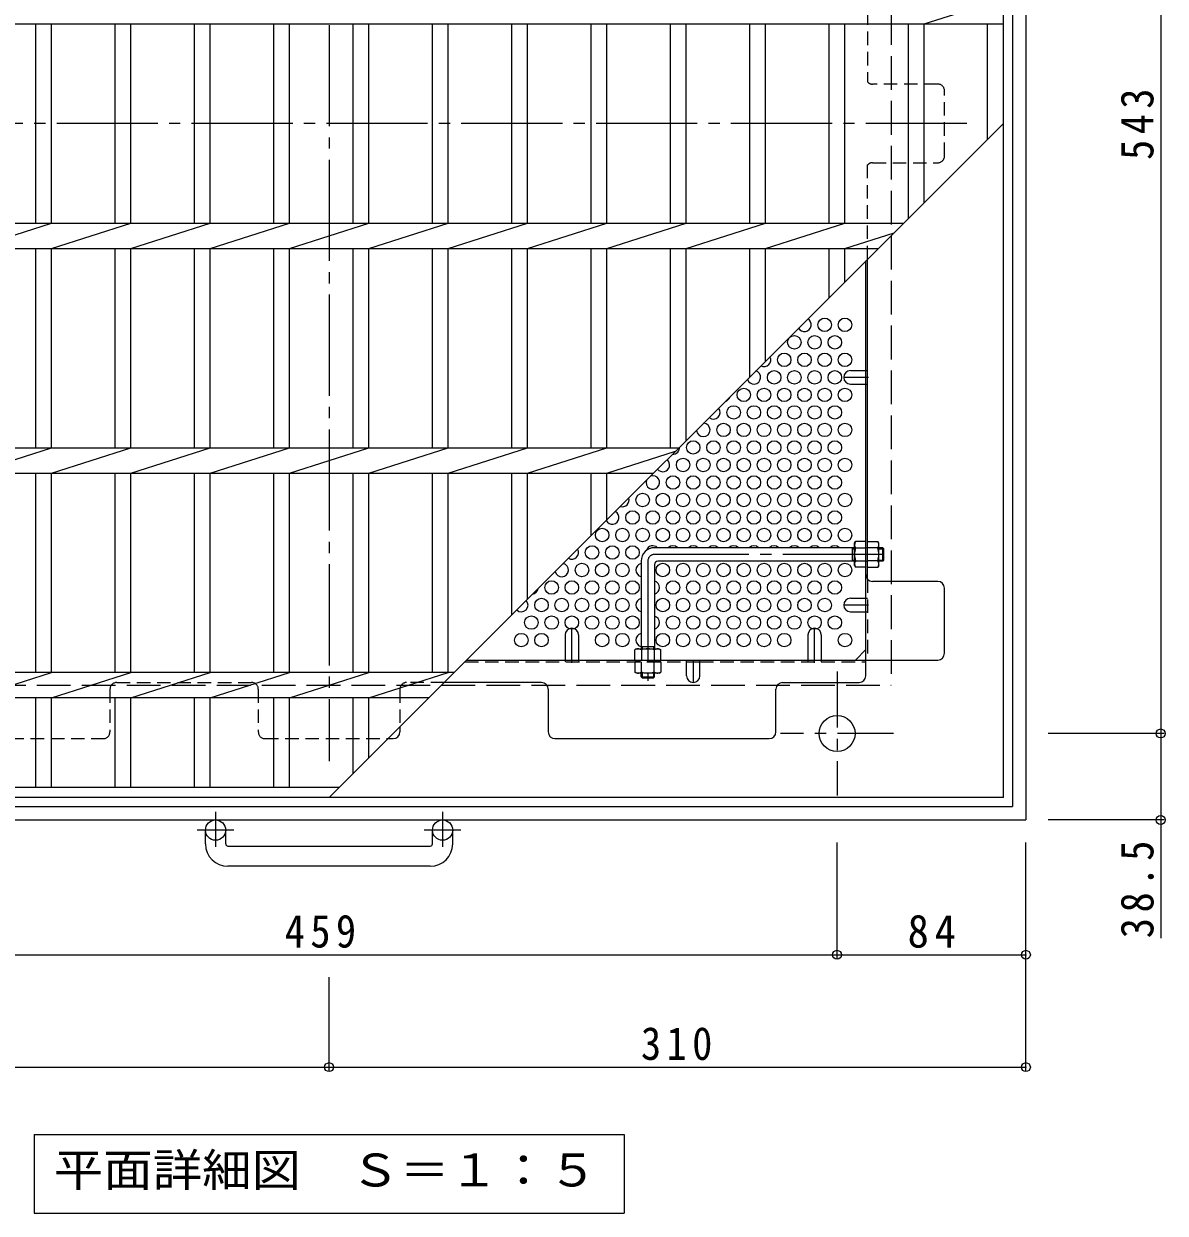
# Model space of a CAD drawing. Units: millimetres at full size, sheet at 1:5; details may follow other scales. Extents: x -1338 to 1343, y -985 to 942.
# Drawn here: x -773 to -266, y -31 to 499 of the extents above; entities that cross this region are included whole.
import ezdxf
from ezdxf.enums import TextEntityAlignment as Align

# ---------------------------------------------------------------- set-up
doc = ezdxf.new("R2010")
doc.units = ezdxf.units.MM
doc.header["$LTSCALE"] = 5
doc.header["$PDMODE"] = 32
doc.header["$PDSIZE"] = 4
for name, pattern in [('CHAIN1', [8, 5, -1, 1, -1]), ('CHAIN2', [12, 9, -1, 1, -1]), ('DASHED1', [1.8, 1.2, -0.6]), ('DASHED3', [4, 3, -1])]:
    doc.linetypes.add(name, pattern=pattern)
for name, color, linetype, lineweight in [('5-1', 3, 'Continuous', 9), ('5-2', 3, 'Continuous', 9), ('5-4', 7, 'Continuous', 9), ('5-5', 7, 'Continuous', 9), ('5-6', 2, 'Continuous', 9), ('5-7', 6, 'Continuous', 5), ('5-8', 2, 'Continuous', 9), ('5-B', 2, 'Continuous', 9)]:
    doc.layers.add(name, color=color, linetype=linetype, lineweight=lineweight)
doc.styles.add('ＭＳ ゴシック', font='')
doc.styles.get('ＭＳ ゴシック').set_extended_font_data('MS Gothic')

msp = doc.modelspace()

# ---------------------------------------------------------------- linework, layer by layer
at = {"layer": '5-1', "color": 2}
for p, q in [((-327.5, 764.373), (-327.5, 144.372)), ((-333.5, 758.372), (-333.5, 150.373)), ((-941.5, 150.373), (-333.5, 150.373)), ((-947.5, 144.372), (-327.5, 144.372)), ((-692.5, 133.771), (-692.5, 139.872)), ((-683.5, 133.771), (-683.5, 139.872)), ((-591.5, 133.771), (-591.5, 139.872)), ((-582.5, 133.771), (-582.5, 139.872)), ((-682.5, 132.771), (-592.5, 132.771)), ((-592.5, 123.771), (-682.5, 123.771))]:
    msp.add_line(p, q, dxfattribs=at)
at = {"layer": '5-1', "color": 2, "linetype": 'DASHED3'}
for p in [(-387.499, 704.373), (-887.5, 204.372)]:
    msp.add_line(p, (-387.499, 204.372), dxfattribs=at)
at = {"layer": '5-1'}
for p, q in [((-403.699, 265.569), (-492.699, 265.569)), ((-404.699, 259.569), (-404.699, 265.569)), ((-404.699, 265.069), (-403.699, 265.069)), ((-391.199, 265.569), (-392.899, 265.569)), ((-392.899, 265.069), (-390.699, 265.069)), ((-391.199, 259.569), (-391.199, 265.569)), ((-391.199, 265.569), (-390.699, 265.069)), ((-390.699, 260.069), (-390.699, 265.069)), ((-498.699, 259.569), (-498.699, 220.569)), ((-403.699, 259.569), (-491.199, 259.569)), ((-404.699, 260.069), (-403.699, 260.069)), ((-392.899, 260.069), (-390.699, 260.069)), ((-391.199, 259.569), (-392.899, 259.569)), ((-391.199, 259.569), (-390.699, 260.069)), ((-492.699, 258.069), (-492.699, 220.569)), ((-498.699, 221.569), (-492.699, 221.569)), ((-498.199, 221.569), (-498.199, 220.569)), ((-493.199, 221.569), (-493.199, 220.569))]:
    msp.add_line(p, q, dxfattribs=at)
at = {"layer": '5-1', "linetype": 'CHAIN2'}
for p, q in [((-495.699, 259.569), (-495.699, 206.336)), ((-390.699, 262.569), (-492.699, 262.569))]:
    msp.add_line(p, q, dxfattribs=at)
at = {"layer": '5-1', "linetype": 'DASHED1'}
for p, q in [((-498.699, 208.069), (-498.699, 209.769)), ((-498.699, 208.069), (-492.699, 208.069)), ((-498.699, 208.069), (-498.199, 207.569)), ((-498.199, 209.769), (-498.199, 207.569)), ((-498.199, 207.569), (-493.199, 207.569)), ((-493.199, 209.769), (-493.199, 207.569)), ((-492.699, 208.069), (-493.199, 207.569)), ((-492.699, 208.069), (-492.699, 209.769))]:
    msp.add_line(p, q, dxfattribs=at)
at = {"layer": '5-1', "color": 2, "linetype": 'CHAIN1'}
for p, q in [((-411.5, 210.508), (-411.5, 155.235)), ((-386.363, 182.871), (-436.637, 182.871)), ((-688, 147.978), (-688, 132.382)), ((-587, 147.978), (-587, 132.382)), ((-679.837, 139.872), (-696.244, 139.872)), ((-578.837, 139.872), (-595.244, 139.872))]:
    msp.add_line(p, q, dxfattribs=at)
at = {"layer": '5-1', "color": 2}
for centre, radius in [((-411.5, 182.871), 8), ((-688, 139.872), 4.5), ((-587, 139.872), 4.5)]:
    msp.add_circle(centre, radius, dxfattribs=at)
at = {"layer": '5-1'}
for centre, radius in [((-492.699, 259.569), 6), ((-491.199, 258.069), 1.5)]:
    msp.add_arc(centre, radius, 90, 180, dxfattribs=at)
at = {"layer": '5-1', "linetype": 'CHAIN2'}
msp.add_arc((-492.699, 259.569), 3, 90, 180, dxfattribs=at)
at = {"layer": '5-1', "color": 2}
for centre, radius, start, end in [((-682.5, 133.771), 10, 180, 270), ((-682.5, 133.771), 1, 180, 270), ((-592.5, 133.771), 10, 270, 0), ((-592.5, 133.771), 1, 270, 0)]:
    msp.add_arc(centre, radius, start, end, dxfattribs=at)
at = {"layer": '5-2'}
for p, q in [((-337.5, 154.372), (-337.5, 754.372)), ((-372.7, 498.722), (-337.5, 510.022)), ((-937.499, 498.722), (-337.5, 498.722)), ((-767.999, 410.022), (-767.999, 498.722)), ((-760.999, 410.022), (-760.999, 498.722)), ((-732.699, 410.022), (-732.699, 498.722)), ((-725.699, 410.022), (-725.699, 498.722)), ((-697.399, 410.022), (-697.399, 498.722)), ((-690.399, 410.022), (-690.399, 498.722)), ((-662.099, 410.022), (-662.099, 498.722)), ((-655.099, 410.022), (-655.099, 498.722)), ((-626.799, 410.022), (-626.799, 498.722)), ((-619.799, 410.022), (-619.799, 498.722)), ((-591.499, 410.022), (-591.499, 498.722)), ((-584.499, 410.022), (-584.499, 498.722)), ((-556.199, 410.022), (-556.199, 498.722)), ((-549.199, 410.022), (-549.199, 498.722)), ((-520.899, 410.022), (-520.899, 498.722)), ((-513.899, 410.022), (-513.899, 498.722)), ((-485.599, 410.022), (-485.599, 498.722)), ((-478.599, 410.022), (-478.599, 498.722)), ((-450.3, 410.022), (-450.3, 498.722)), ((-443.3, 410.022), (-443.3, 498.722)), ((-415, 410.022), (-415, 498.722)), ((-408, 410.022), (-408, 498.722)), ((-379.7, 412.172), (-379.7, 498.722)), ((-372.7, 419.172), (-372.7, 498.722)), ((-344.5, 447.372), (-344.5, 498.722)), ((-637.5, 154.372), (-337.5, 454.372)), ((-937.499, 410.022), (-381.849, 410.022)), ((-796.3, 398.723), (-760.999, 410.022)), ((-761, 398.723), (-725.7, 410.022)), ((-725.7, 398.723), (-690.4, 410.022)), ((-690.4, 398.723), (-655.1, 410.022)), ((-655.1, 398.723), (-619.8, 410.022)), ((-619.801, 398.723), (-584.501, 410.022)), ((-584.501, 398.723), (-549.201, 410.022)), ((-549.201, 398.723), (-513.901, 410.022)), ((-513.901, 398.723), (-478.601, 410.022)), ((-478.601, 398.723), (-443.301, 410.022)), ((-443.301, 398.723), (-408.001, 410.022)), ((-408.001, 398.723), (-386.156, 405.716)), ((-937.499, 398.722), (-393.15, 398.722)), ((-767.999, 310.023), (-767.999, 398.722)), ((-760.999, 310.023), (-760.999, 398.722)), ((-732.699, 310.023), (-732.699, 398.722)), ((-725.699, 310.023), (-725.699, 398.722)), ((-697.399, 310.023), (-697.399, 398.722)), ((-690.399, 310.023), (-690.399, 398.722)), ((-662.099, 310.023), (-662.099, 398.722)), ((-655.099, 310.023), (-655.099, 398.722)), ((-626.799, 310.023), (-626.799, 398.722)), ((-619.799, 310.023), (-619.799, 398.722)), ((-591.499, 310.023), (-591.499, 398.722)), ((-584.499, 310.023), (-584.499, 398.722)), ((-556.199, 310.023), (-556.199, 398.722)), ((-549.199, 310.023), (-549.199, 398.722)), ((-520.899, 310.023), (-520.899, 398.722)), ((-513.899, 310.023), (-513.899, 398.722)), ((-485.599, 310.023), (-485.599, 398.722)), ((-478.599, 313.272), (-478.599, 398.722)), ((-450.3, 341.572), (-450.3, 398.722)), ((-443.3, 348.572), (-443.3, 398.722)), ((-415, 376.872), (-415, 398.722)), ((-408, 383.872), (-408, 398.722)), ((-937.499, 310.023), (-481.849, 310.023)), ((-796.3, 298.723), (-760.999, 310.023)), ((-761, 298.723), (-725.7, 310.023)), ((-725.7, 298.723), (-690.4, 310.023)), ((-690.4, 298.723), (-655.1, 310.023)), ((-655.1, 298.723), (-619.8, 310.023)), ((-619.801, 298.723), (-584.501, 310.023)), ((-584.501, 298.723), (-549.201, 310.023)), ((-549.201, 298.723), (-513.901, 310.023)), ((-513.901, 298.723), (-483.378, 308.494)), ((-937.499, 298.722), (-493.149, 298.722)), ((-767.999, 210.023), (-767.999, 298.722)), ((-760.999, 210.023), (-760.999, 298.722)), ((-732.699, 210.023), (-732.699, 298.722)), ((-725.699, 210.023), (-725.699, 298.722)), ((-697.399, 210.023), (-697.399, 298.722)), ((-690.399, 210.023), (-690.399, 298.722)), ((-662.099, 210.023), (-662.099, 298.722)), ((-655.099, 210.023), (-655.099, 298.722)), ((-626.799, 210.023), (-626.799, 298.722)), ((-619.799, 210.023), (-619.799, 298.722)), ((-591.499, 210.023), (-591.499, 298.722)), ((-584.499, 210.023), (-584.499, 298.722)), ((-556.199, 235.672), (-556.199, 298.722)), ((-549.199, 242.672), (-549.199, 298.722)), ((-520.899, 270.972), (-520.899, 298.722)), ((-513.899, 277.972), (-513.899, 298.722)), ((-581.849, 210.023), (-838.699, 210.023)), ((-796.3, 198.723), (-760.999, 210.023)), ((-761, 198.723), (-725.7, 210.023)), ((-725.7, 198.723), (-690.4, 210.023)), ((-690.4, 198.723), (-655.1, 210.023)), ((-655.1, 198.723), (-619.8, 210.023)), ((-619.801, 198.723), (-584.499, 210.023)), ((-593.15, 198.722), (-838.699, 198.722)), ((-767.999, 158.872), (-767.999, 198.722)), ((-760.999, 158.872), (-760.999, 198.722)), ((-732.699, 158.872), (-732.699, 198.722)), ((-725.699, 158.872), (-725.699, 198.722)), ((-697.399, 158.872), (-697.399, 198.722)), ((-690.399, 158.872), (-690.399, 198.722)), ((-662.099, 158.872), (-662.099, 198.722)), ((-655.099, 158.872), (-655.099, 198.722)), ((-626.799, 165.072), (-626.799, 198.722)), ((-619.799, 172.072), (-619.799, 198.722)), ((-633, 158.872), (-937.499, 158.872)), ((-337.5, 154.372), (-937.499, 154.372))]:
    msp.add_line(p, q, dxfattribs=at)
at = {"layer": '5-4'}
for p, q in [((-267.5, 725.873), (-267.5, 182.871)), ((-266, 182.871), (-317.5, 182.871)), ((-267.5, 182.871), (-267.5, 144.372)), ((-266, 144.372), (-317.5, 144.372)), ((-267.5, 144.372), (-267.5, 91.747)), ((-411.5, 82.872), (-411.5, 134.372)), ((-327.5, 32.872), (-327.5, 134.372)), ((-870.5, 84.372), (-411.5, 84.372)), ((-411.5, 84.372), (-327.5, 84.372)), ((-637.5, 32.872), (-637.5, 74.372)), ((-947.5, 34.372), (-637.5, 34.372)), ((-637.5, 34.372), (-327.5, 34.372))]:
    msp.add_line(p, q, dxfattribs=at)
for p in [(-267.5, 182.871), (-267.5, 144.372), (-411.5, 84.372), (-327.5, 84.372), (-637.5, 34.372), (-327.5, 34.372)]:
    msp.add_point(p, dxfattribs=at)
at = {"layer": '5-5'}
for p, q in [((-768.75, 4.372), (-768.75, -30.628)), ((-768.75, 4.372), (-506.25, 4.372)), ((-506.25, 4.372), (-506.25, -30.628)), ((-768.75, -30.628), (-506.25, -30.628))]:
    msp.add_line(p, q, dxfattribs=at)
at = {"layer": '5-6'}
for centre in [(-416.999, 364.739), (-407.999, 364.739), (-430.499, 356.944), (-421.499, 356.944), (-412.499, 356.944), (-434.999, 349.15), (-425.999, 349.15), (-416.999, 349.15), (-407.999, 349.15), (-439.499, 341.356), (-430.499, 341.356), (-421.499, 341.356), (-412.499, 341.356), (-452.999, 333.562), (-443.999, 333.562), (-434.999, 333.562), (-425.999, 333.562), (-416.999, 333.562), (-407.999, 333.562), (-457.499, 325.767), (-448.499, 325.767), (-439.499, 325.767), (-430.499, 325.767), (-421.499, 325.767), (-412.499, 325.767), (-461.999, 317.973), (-452.999, 317.973), (-443.999, 317.973), (-434.999, 317.973), (-425.999, 317.973), (-416.999, 317.973), (-407.999, 317.973), (-475.499, 310.179), (-466.499, 310.179), (-457.499, 310.179), (-448.499, 310.179), (-439.499, 310.179), (-430.499, 310.179), (-421.499, 310.179), (-412.499, 310.179), (-479.999, 302.385), (-470.999, 302.385), (-461.999, 302.385), (-452.999, 302.385), (-443.999, 302.385), (-434.999, 302.385), (-425.999, 302.385), (-416.999, 302.385), (-407.999, 302.385), (-484.499, 294.591), (-475.499, 294.591), (-466.499, 294.591), (-457.499, 294.591), (-448.499, 294.591), (-439.499, 294.591), (-430.499, 294.591), (-421.499, 294.591), (-412.499, 294.591), (-497.999, 286.796), (-488.999, 286.796), (-479.999, 286.796), (-470.999, 286.796), (-461.999, 286.796), (-452.999, 286.796), (-443.999, 286.796), (-434.999, 286.796), (-425.999, 286.796), (-416.999, 286.796), (-407.999, 286.796), (-502.499, 279.002), (-493.499, 279.002), (-484.499, 279.002), (-475.499, 279.002), (-466.499, 279.002), (-457.499, 279.002), (-448.499, 279.002), (-439.499, 279.002), (-430.499, 279.002), (-421.499, 279.002), (-412.499, 279.002), (-515.999, 271.208), (-506.999, 271.208), (-497.999, 271.208), (-488.999, 271.208), (-479.999, 271.208), (-470.999, 271.208), (-461.999, 271.208), (-452.999, 271.208), (-443.999, 271.208), (-434.999, 271.208), (-425.999, 271.208), (-416.999, 271.208), (-407.999, 271.208), (-520.499, 263.414), (-511.499, 263.414), (-502.499, 263.414), (-524.999, 255.619), (-515.999, 255.619), (-506.999, 255.619), (-488.999, 255.619), (-479.999, 255.619), (-470.999, 255.619), (-461.999, 255.619), (-452.999, 255.619), (-443.999, 255.619), (-434.999, 255.619), (-425.999, 255.619), (-416.999, 255.619), (-407.999, 255.619), (-538.499, 247.825), (-529.499, 247.825), (-520.499, 247.825), (-511.499, 247.825), (-502.499, 247.825), (-484.499, 247.825), (-475.499, 247.825), (-466.499, 247.825), (-457.499, 247.825), (-448.499, 247.825), (-439.499, 247.825), (-430.499, 247.825), (-421.499, 247.825), (-412.499, 247.825), (-542.999, 240.031), (-533.999, 240.031), (-524.999, 240.031), (-515.999, 240.031), (-506.999, 240.031), (-488.999, 240.031), (-479.999, 240.031), (-470.999, 240.031), (-461.999, 240.031), (-452.999, 240.031), (-443.999, 240.031), (-434.999, 240.031), (-425.999, 240.031), (-416.999, 240.031), (-547.499, 232.237), (-538.499, 232.237), (-529.499, 232.237), (-520.499, 232.237), (-511.499, 232.237), (-502.499, 232.237), (-484.499, 232.237), (-475.499, 232.237), (-466.499, 232.237), (-457.499, 232.237), (-448.499, 232.237), (-439.499, 232.237), (-430.499, 232.237), (-421.499, 232.237), (-412.499, 232.237), (-551.999, 224.443), (-542.999, 224.443), (-515.999, 224.443), (-506.999, 224.443), (-488.999, 224.443), (-479.999, 224.443), (-470.999, 224.443), (-461.999, 224.443), (-452.999, 224.443), (-443.999, 224.443), (-434.999, 224.443), (-407.999, 224.443)]:
    msp.add_circle(centre, 3, dxfattribs=at)
for centre, start, end in [((-425.999, 364.739), 209.50234, 60.49766), ((-443.999, 349.15), 242.53012, 27.46988), ((-448.499, 341.356), 196.62437, 73.37563), ((-461.999, 333.562), 285.41372, 344.58628), ((-466.499, 325.767), 230.3452, 39.6548), ((-470.999, 317.973), 181.89785, 88.10215), ((-484.499, 310.179), 266.41912, 3.58088), ((-488.999, 302.385), 218.40243, 51.59757), ((-493.499, 294.591), 161.95634, 108.04366), ((-506.999, 286.796), 251.96917, 18.03083), ((-511.499, 279.002), 206.15881, 63.84119), ((-529.499, 263.414), 239.20902, 30.79098), ((-493.499, 263.414), 45.92, 162.32742), ((-484.499, 263.414), 45.92, 134.08), ((-475.499, 263.414), 45.92, 134.08), ((-466.499, 263.414), 45.92, 134.08), ((-457.499, 263.414), 45.92, 134.08), ((-448.499, 263.414), 45.92, 134.08), ((-439.499, 263.414), 45.92, 134.08), ((-430.499, 263.414), 45.92, 134.08), ((-421.499, 263.414), 45.92, 134.08), ((-412.499, 263.414), 45.92, 134.08), ((-533.999, 255.619), 192.92715, 77.07285), ((-497.999, 255.619), 103.4934, 256.5066), ((-493.499, 247.825), 285.46601, 74.53399), ((-547.499, 247.825), 279.47539, 350.52461), ((-551.999, 240.031), 227.14387, 42.85613), ((-497.999, 240.031), 103.4934, 256.5066), ((-493.499, 232.237), 285.46601, 74.53399), ((-497.999, 224.443), 103.4934, 256.31025)]:
    msp.add_arc(centre, 3, start, end, dxfattribs=at)
at = {"layer": '5-7', "color": 2, "linetype": 'CHAIN2', "lineweight": 9}
for p, q in [((-637.499, 738.176), (-637.499, 170.569)), ((-353.696, 454.372), (-921.303, 454.372))]:
    msp.add_line(p, q, dxfattribs=at)
at = {"layer": '5-7', "color": 2, "linetype": 'DASHED1', "lineweight": 9}
for p, q in [((-397.899, 657.219), (-397.899, 472.833)), ((-366.696, 471.873), (-395.699, 471.873)), ((-363.696, 439.872), (-363.696, 468.873)), ((-397.899, 393.972), (-397.899, 435.911)), ((-395.699, 436.872), (-366.696, 436.872)), ((-398.699, 344.356), (-397.899, 344.356)), ((-398.699, 338.356), (-397.899, 338.356)), ((-397.899, 265.569), (-398.699, 265.569)), ((-397.899, 259.369), (-398.699, 259.369)), ((-397.899, 251.53), (-397.899, 215.564)), ((-398.699, 243.031), (-397.899, 243.031)), ((-398.699, 237.031), (-397.899, 237.031)), ((-577.103, 214.769), (-478.499, 214.769)), ((-532.499, 215.569), (-532.499, 214.769)), ((-526.499, 215.569), (-526.499, 214.769)), ((-492.699, 215.569), (-492.699, 214.769)), ((-472.499, 214.769), (-398.699, 214.769)), ((-424.499, 215.569), (-424.499, 214.769)), ((-418.499, 215.569), (-418.499, 214.769)), ((-734.999, 202.569), (-734.999, 183.569)), ((-731.999, 205.569), (-671.999, 205.569)), ((-668.999, 202.569), (-668.999, 183.569)), ((-605.999, 202.569), (-605.999, 185.872)), ((-586.303, 205.569), (-602.999, 205.569)), ((-833.298, 180.569), (-737.999, 180.569)), ((-665.999, 180.569), (-611.303, 180.569))]:
    msp.add_line(p, q, dxfattribs=at)
at = {"layer": '5-7', "color": 2, "lineweight": 9}
for p, q in [((-398.699, 208.569), (-398.699, 393.172)), ((-397.899, 251.53), (-397.899, 393.972)), ((-366.696, 250.57), (-395.699, 250.57)), ((-363.696, 218.569), (-363.696, 247.57)), ((-403.311, 215.569), (-398.699, 220.181)), ((-576.303, 215.569), (-366.696, 215.569)), ((-478.499, 214.769), (-472.499, 214.769)), ((-542.999, 205.569), (-586.303, 205.569)), ((-539.999, 202.569), (-539.999, 183.569)), ((-438.7, 183.569), (-438.7, 202.569)), ((-435.7, 205.569), (-401.699, 205.569)), ((-605.999, 185.872), (-605.999, 183.569)), ((-611.303, 180.569), (-608.999, 180.569)), ((-536.999, 180.569), (-441.7, 180.569))]:
    msp.add_line(p, q, dxfattribs=at)
at = {"layer": '5-7', "color": 2, "linetype": 'DASHED1', "lineweight": 9}
for centre, start, end in [((-395.699, 474.873), 222.83343, 270), ((-366.696, 468.873), 0, 90), ((-366.696, 439.872), 270, 0), ((-395.699, 433.872), 90, 137.16657), ((-731.999, 202.569), 90, 180), ((-671.999, 202.569), 0, 90), ((-602.999, 202.569), 90, 180), ((-737.999, 183.569), 270, 0), ((-665.999, 183.569), 180, 270)]:
    msp.add_arc(centre, 3, start, end, dxfattribs=at)
at = {"layer": '5-7', "color": 2, "lineweight": 9}
for centre, start, end in [((-395.699, 253.57), 180, 270), ((-366.696, 247.57), 0, 90), ((-366.696, 218.569), 270, 0), ((-401.699, 208.569), 270, 0), ((-542.999, 202.569), 0, 90), ((-435.7, 202.569), 90, 180), ((-608.999, 183.569), 270, 0), ((-536.999, 183.569), 180, 270), ((-441.7, 183.569), 270, 0)]:
    msp.add_arc(centre, 3, start, end, dxfattribs=at)
at = {"layer": '5-8'}
for p, q in [((-405.499, 344.356), (-398.699, 344.356)), ((-405.499, 338.356), (-398.699, 338.356)), ((-405.499, 243.031), (-398.699, 243.031)), ((-405.499, 237.031), (-398.699, 237.031)), ((-532.499, 226.719), (-532.499, 215.569)), ((-526.499, 226.719), (-526.499, 215.569)), ((-424.499, 226.719), (-424.499, 215.569)), ((-418.499, 226.719), (-418.499, 215.569)), ((-478.499, 208.569), (-478.499, 215.569)), ((-472.499, 208.569), (-472.499, 215.569))]:
    msp.add_line(p, q, dxfattribs=at)
at = {"layer": '5-8', "linetype": 'CHAIN1'}
for p, q in [((-397.499, 341.356), (-408.499, 341.356)), ((-397.499, 240.031), (-408.499, 240.031)), ((-529.499, 214.369), (-529.499, 229.719)), ((-421.499, 214.369), (-421.499, 229.719)), ((-475.499, 215.569), (-475.499, 205.569))]:
    msp.add_line(p, q, dxfattribs=at)
at = {"layer": '5-8'}
for centre, start, end in [((-405.499, 341.356), 90, 270), ((-405.499, 240.031), 90, 270), ((-529.499, 226.719), 0, 180), ((-421.499, 226.719), 0, 180), ((-475.499, 208.569), 180, 0)]:
    msp.add_arc(centre, 3, start, end, dxfattribs=at)
at = {"layer": '5-B'}
for p, q in [((-403.699, 267.569), (-403.266, 268.319)), ((-403.699, 257.569), (-403.699, 267.569)), ((-398.699, 268.319), (-403.266, 268.319)), ((-403.266, 265.432), (-398.699, 265.432)), ((-398.699, 256.819), (-398.699, 268.319)), ((-397.899, 256.819), (-397.899, 268.319)), ((-397.899, 268.319), (-393.332, 268.319)), ((-393.332, 265.432), (-397.899, 265.432)), ((-392.899, 267.569), (-393.332, 268.319)), ((-392.899, 257.569), (-392.899, 267.569)), ((-403.266, 259.706), (-398.699, 259.706)), ((-393.332, 259.706), (-397.899, 259.706)), ((-403.699, 257.569), (-403.266, 256.819)), ((-398.699, 256.819), (-403.266, 256.819)), ((-397.899, 256.819), (-393.332, 256.819)), ((-392.899, 257.569), (-393.332, 256.819)), ((-500.699, 220.569), (-501.449, 220.136)), ((-501.449, 215.569), (-501.449, 220.136)), ((-500.699, 220.569), (-490.699, 220.569)), ((-498.563, 220.136), (-498.563, 215.569)), ((-492.836, 220.136), (-492.836, 215.569)), ((-490.699, 220.569), (-489.949, 220.136)), ((-489.949, 215.569), (-489.949, 220.136)), ((-501.449, 215.569), (-489.949, 215.569))]:
    msp.add_line(p, q, dxfattribs=at)
at = {"layer": '5-B', "linetype": 'DASHED1'}
for p, q in [((-489.949, 214.769), (-501.449, 214.769)), ((-501.449, 214.769), (-501.449, 210.202)), ((-498.563, 210.202), (-498.563, 214.769)), ((-492.836, 210.202), (-492.836, 214.769)), ((-489.949, 214.769), (-489.949, 210.202)), ((-500.699, 209.769), (-501.449, 210.202)), ((-490.699, 209.769), (-500.699, 209.769)), ((-490.699, 209.769), (-489.949, 210.202))]:
    msp.add_line(p, q, dxfattribs=at)
at = {"layer": '5-B'}
for centre, radius, start, end in [((-400.965, 266.909), 2.735, 180.2103, 212.68507), ((-394.017, 262.569), 9.683, 162.79973, 197.20026), ((-400.417, 266.674), 3.29, 149.99998, 176.07924), ((-396.181, 266.674), 3.29, 3.92076, 30.00002), ((-395.634, 266.909), 2.735, 327.31493, 359.7897), ((-402.582, 262.569), 9.683, 342.79974, 17.20027), ((-400.965, 258.229), 2.735, 147.31491, 179.78969), ((-395.634, 258.229), 2.735, 0.21031, 32.68509), ((-400.417, 258.464), 3.29, 183.92075, 210), ((-396.181, 258.464), 3.29, 330, 356.07925), ((-499.804, 217.287), 3.29, 93.92075, 120), ((-500.039, 217.834), 2.735, 57.31491, 89.78969), ((-495.699, 210.886), 9.683, 72.79973, 107.20026), ((-491.359, 217.834), 2.735, 90.2103, 122.68507), ((-491.594, 217.287), 3.29, 59.99998, 86.07924)]:
    msp.add_arc(centre, radius, start, end, dxfattribs=at)
at = {"layer": '5-B', "linetype": 'DASHED1'}
for centre, radius, start, end in [((-499.804, 213.051), 3.29, 239.99998, 266.07924), ((-500.039, 212.504), 2.735, 270.2103, 302.68507), ((-495.699, 219.451), 9.683, 252.79973, 287.20026), ((-491.359, 212.504), 2.735, 237.31491, 269.78969), ((-491.594, 213.051), 3.29, 273.92075, 300)]:
    msp.add_arc(centre, radius, start, end, dxfattribs=at)

# ---------------------------------------------------------------- texts
at = {"layer": '5-4', "color": 2, "char_height": 14.66, "attachment_point": 7, "rotation": 90, "style": 'ＭＳ ゴシック'}
for s, insert in [('\\T1.27;\\W0.9;543', (-270.5, 438.122)), ('\\T1.28;\\W0.9;38.5', (-270.5, 91.747))]:
    msp.add_mtext(s, dxfattribs=dict(at, insert=insert))
at = {"layer": '5-4', "color": 2, "char_height": 14.66, "attachment_point": 7, "style": 'ＭＳ ゴシック'}
for s, insert in [('\\T1.27;\\W0.9;459', (-657.25, 87.372)), ('\\T1.27;\\W0.95;84', (-380.125, 87.372)), ('\\T1.27;\\W0.9;310', (-498.75, 37.372))]:
    msp.add_mtext(s, dxfattribs=dict(at, insert=insert))
at = {"layer": '5-5', "color": 2, "style": 'ＭＳ ゴシック', "width": 1.1}
msp.add_text('平面詳細図\u3000Ｓ＝１：５', height=14.66, dxfattribs=at).set_placement((-760, -23.128), align=Align.BOTTOM_LEFT)

doc.saveas('drawing.dxf')
